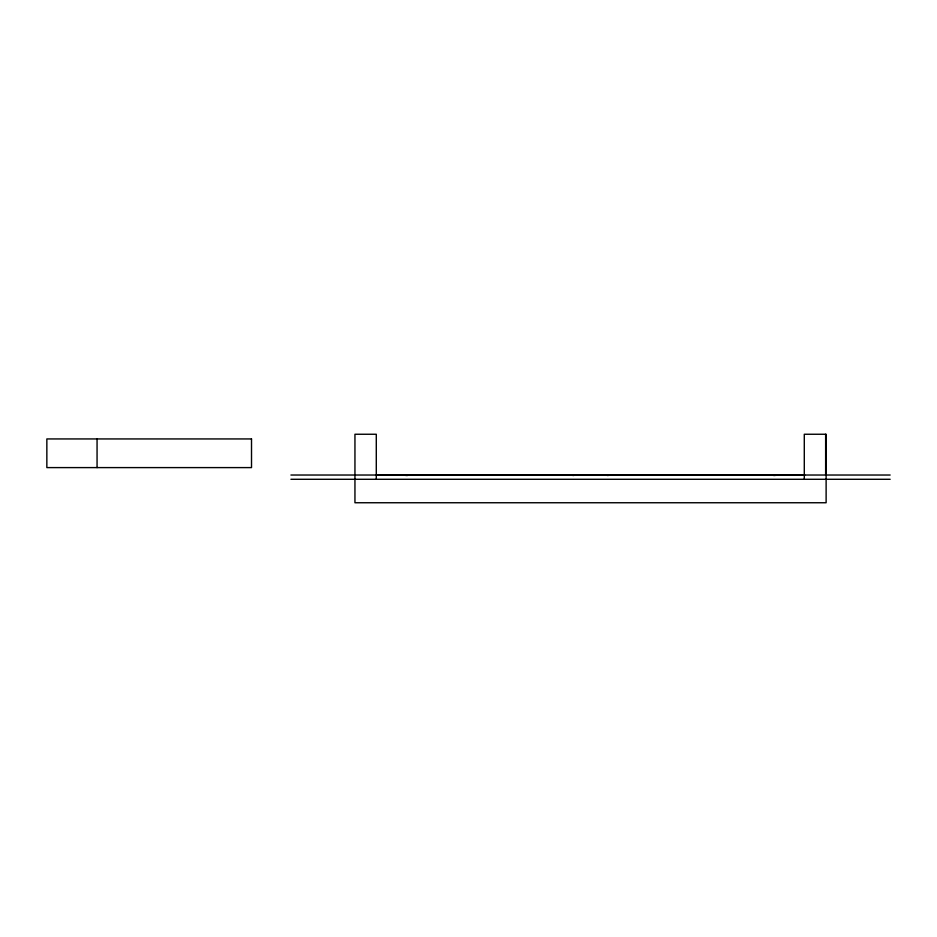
<?xml version="1.0" encoding="UTF-8"?>
<svg xmlns="http://www.w3.org/2000/svg" width="937" height="937" viewBox="0 0 937 937"><rect width="100%" height="100%" fill="white"/><g stroke="black" fill="none" stroke-linecap="round" stroke-linejoin="round"><path stroke-width="1.41" d="M572.882 475.516L576.138 475.024M773.681 475.516L779.584 475.024M376.287 475L804.778 475M290.927 475.024L890.15 475.024M290.927 479.287L890.15 479.287M604.927 475.024L608.195 475.516M401.493 475.024L407.396 475.516M825.638 434.253L825.638 475.024M804.286 475.492L804.286 434.253L826.118 434.253L826.118 502.747L354.947 502.747L354.947 434.253L376.287 434.253L376.287 475.492M804.286 476.265L804.286 479.287M376.287 476.265L376.287 479.287M97.061 438.938L97.061 467.598M251.514 438.938L46.85 438.938L46.85 467.598L251.514 467.598L251.514 438.938"/></g></svg>
